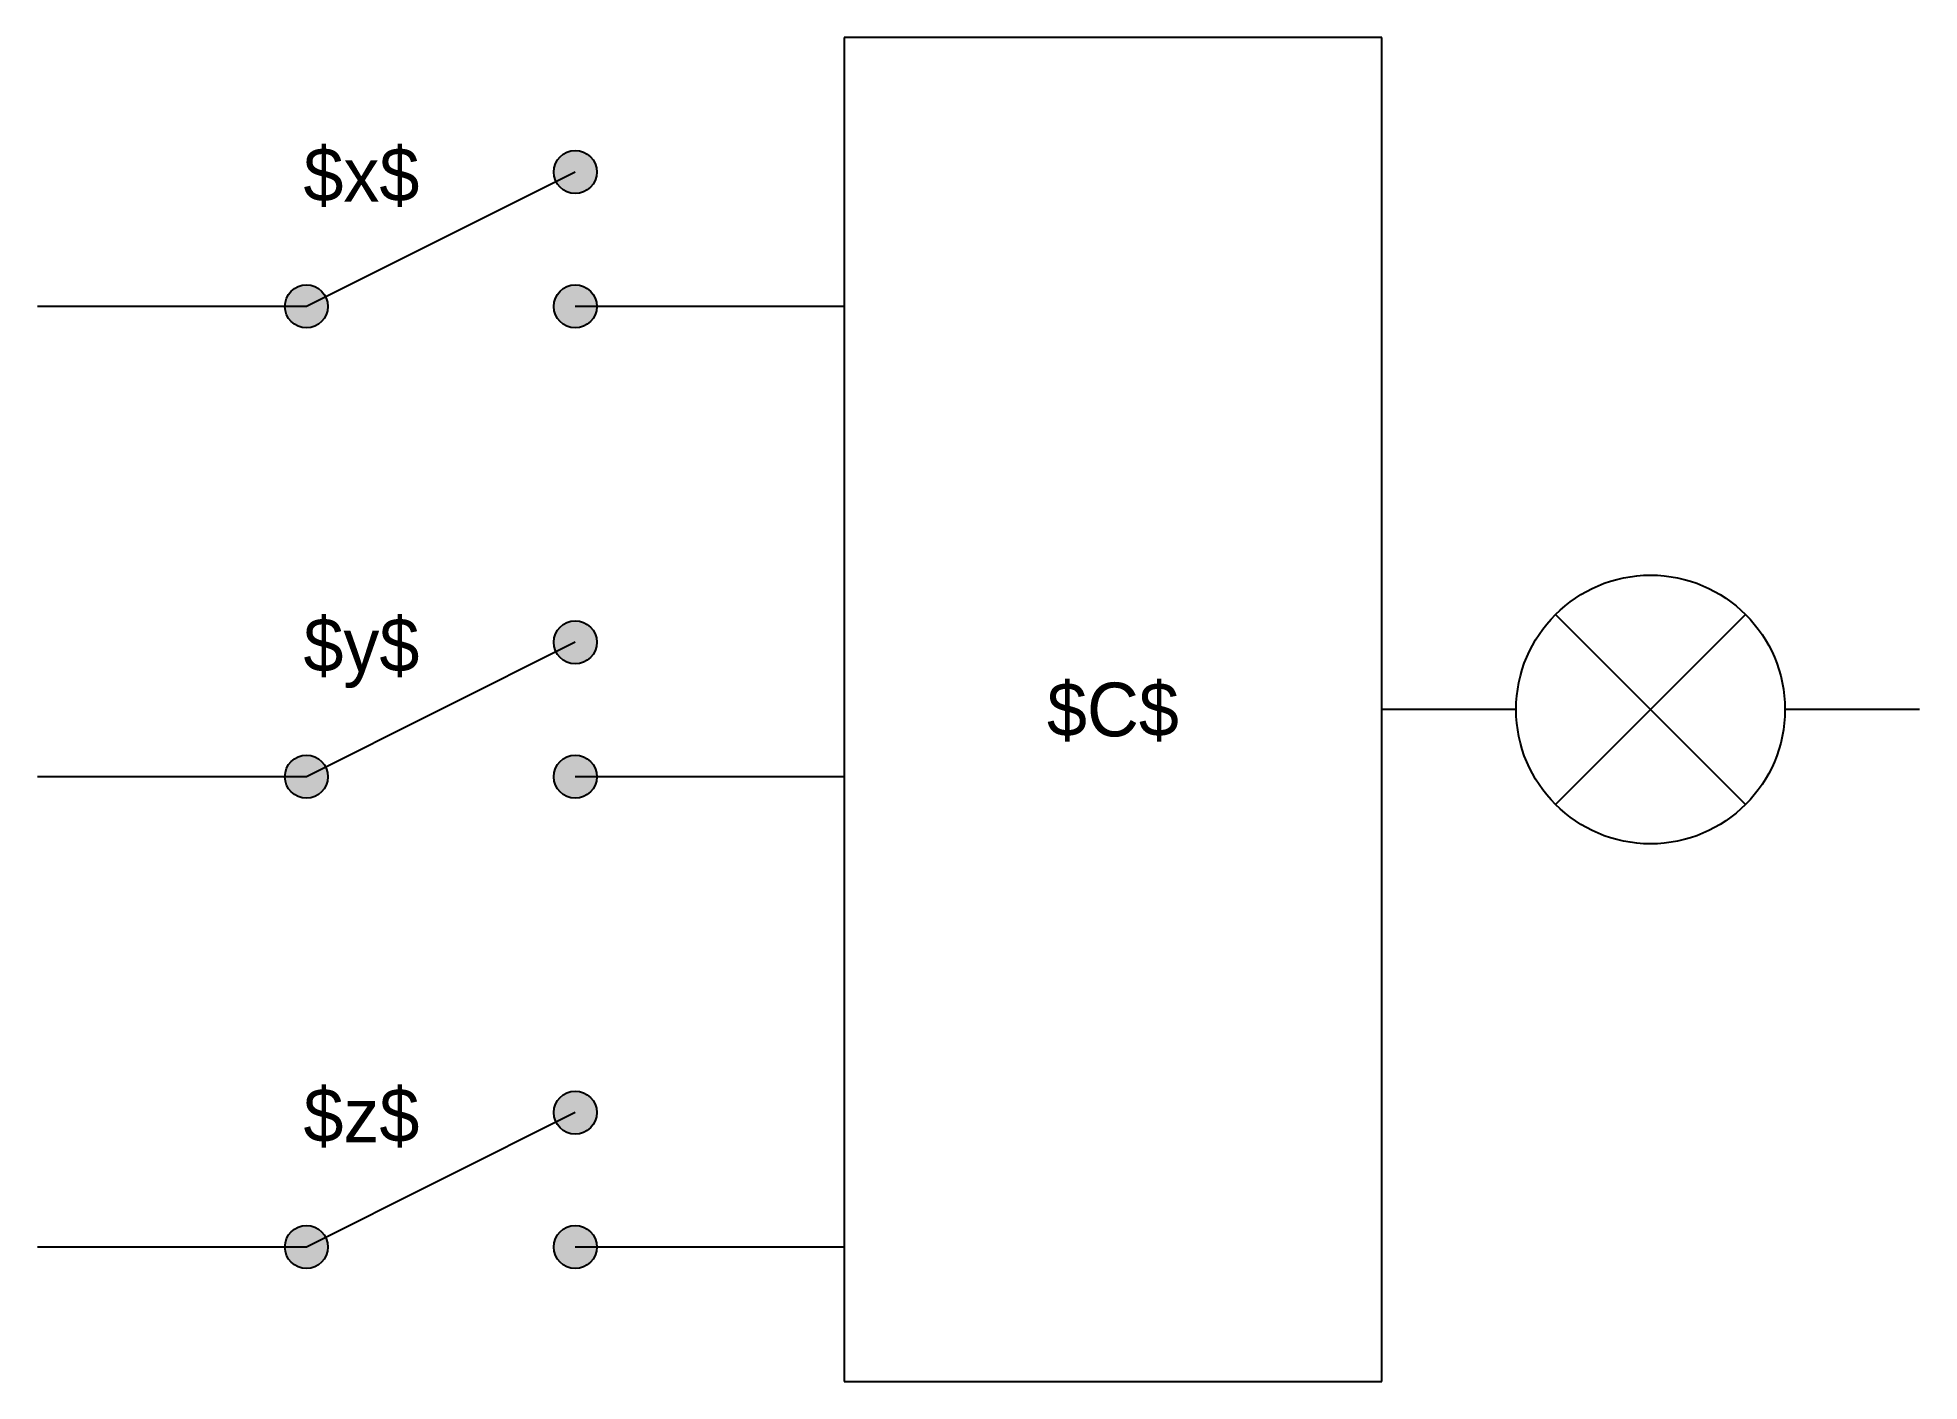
# Model space of a CAD drawing. Header units: inches. Extents: x 0 to 700, y 0 to 500.
import ezdxf
from ezdxf.enums import TextEntityAlignment as Align

# ---------------------------------------------------------------- set-up
doc = ezdxf.new("R2010")
doc.units = ezdxf.units.IN
doc.header["$MEASUREMENT"] = 0

msp = doc.modelspace()

# ---------------------------------------------------------------- hatches: boundary and pattern name
h = msp.add_hatch(color=255)
edge = h.paths.add_edge_path()
edge.add_arc((200, 450), 8, 0, 360)
h = msp.add_hatch(color=255)
edge = h.paths.add_edge_path()
edge.add_arc((100, 400), 8, 0, 360)
h = msp.add_hatch(color=255)
edge = h.paths.add_edge_path()
edge.add_arc((200, 400), 8, 0, 360)
h = msp.add_hatch(color=255)
edge = h.paths.add_edge_path()
edge.add_arc((200, 275), 8, 0, 360)
h = msp.add_hatch(color=255)
edge = h.paths.add_edge_path()
edge.add_arc((100, 225), 8, 0, 360)
h = msp.add_hatch(color=255)
edge = h.paths.add_edge_path()
edge.add_arc((200, 225), 8, 0, 360)
h = msp.add_hatch(color=255)
edge = h.paths.add_edge_path()
edge.add_arc((200, 100), 8, 0, 360)
h = msp.add_hatch(color=255)
edge = h.paths.add_edge_path()
edge.add_arc((100, 50), 8, 0, 360)
h = msp.add_hatch(color=255)
edge = h.paths.add_edge_path()
edge.add_arc((200, 50), 8, 0, 360)

# ---------------------------------------------------------------- linework, layer by layer
for p, q in [((500, 500), (300, 500)), ((300, 500), (300, 0)), ((500, 0), (500, 500)), ((200, 450), (100, 400)), ((100, 400), (0, 400)), ((300, 400), (200, 400)), ((564.64, 285.36), (635.36, 214.64)), ((635.36, 285.36), (564.64, 214.64)), ((200, 275), (100, 225)), ((550, 250), (500, 250)), ((700, 250), (650, 250)), ((100, 225), (0, 225)), ((300, 225), (200, 225)), ((200, 100), (100, 50)), ((100, 50), (0, 50)), ((300, 50), (200, 50)), ((300, 0), (500, 0))]:
    msp.add_line(p, q)
for centre, radius in [((200, 450), 8), ((100, 400), 8), ((200, 400), 8), ((600, 250), 50), ((200, 275), 8), ((100, 225), 8), ((200, 225), 8), ((200, 100), 8), ((100, 50), 8), ((200, 50), 8)]:
    msp.add_circle(centre, radius)

# ---------------------------------------------------------------- texts
for s, p in [('$x$', (142, 433)), ('$y$', (142, 258)), ('$z$', (142, 83))]:
    msp.add_text(s, height=20).set_placement(p, align=Align.BOTTOM_RIGHT)
msp.add_text('$C$', height=20).set_placement((400, 250), align=Align.MIDDLE_CENTER)

doc.saveas('drawing.dxf')
